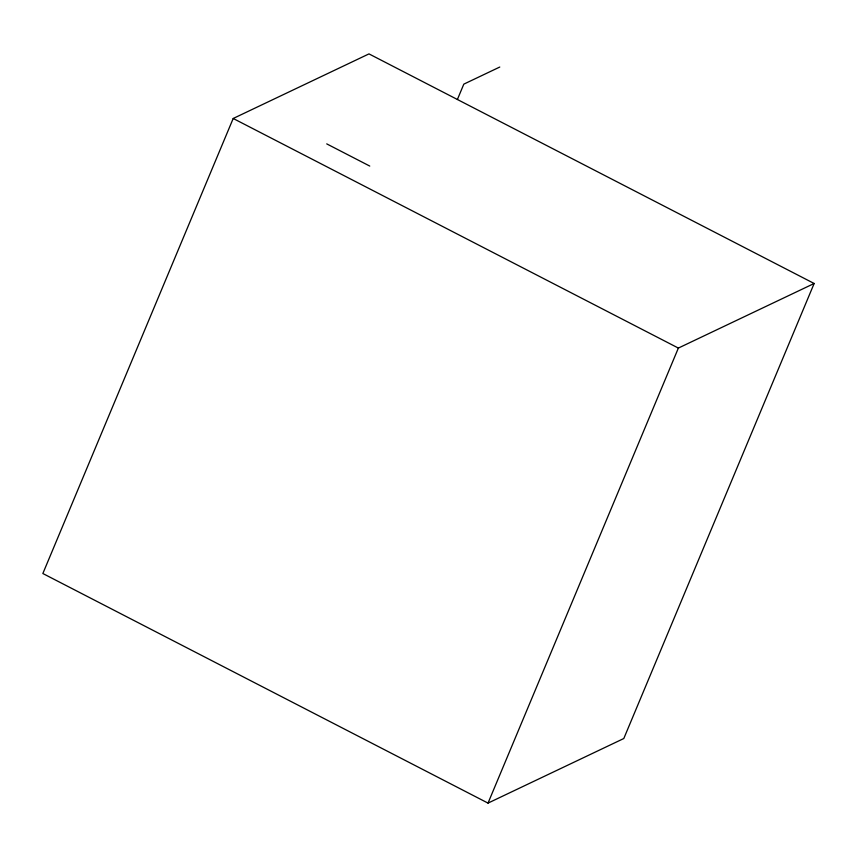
<?xml version="1.0" encoding="UTF-8"?>
<svg xmlns="http://www.w3.org/2000/svg" width="857" height="857" viewBox="0 0 857 857"><rect width="100%" height="100%" fill="white"/><g stroke="black" fill="none" stroke-linecap="round" stroke-linejoin="round"><path stroke-width="1.29" d="M233.2 118.48L42.85 573.515L488.019 803.105L623.8 738.52L814.15 283.485L368.981 53.895L233.2 118.48L678.369 348.071L814.15 283.485M457.392 99.498L463.819 84.136L499.77 67.039M488.019 803.105L678.369 348.071M326.731 143.88L369.753 166.065"/></g></svg>
